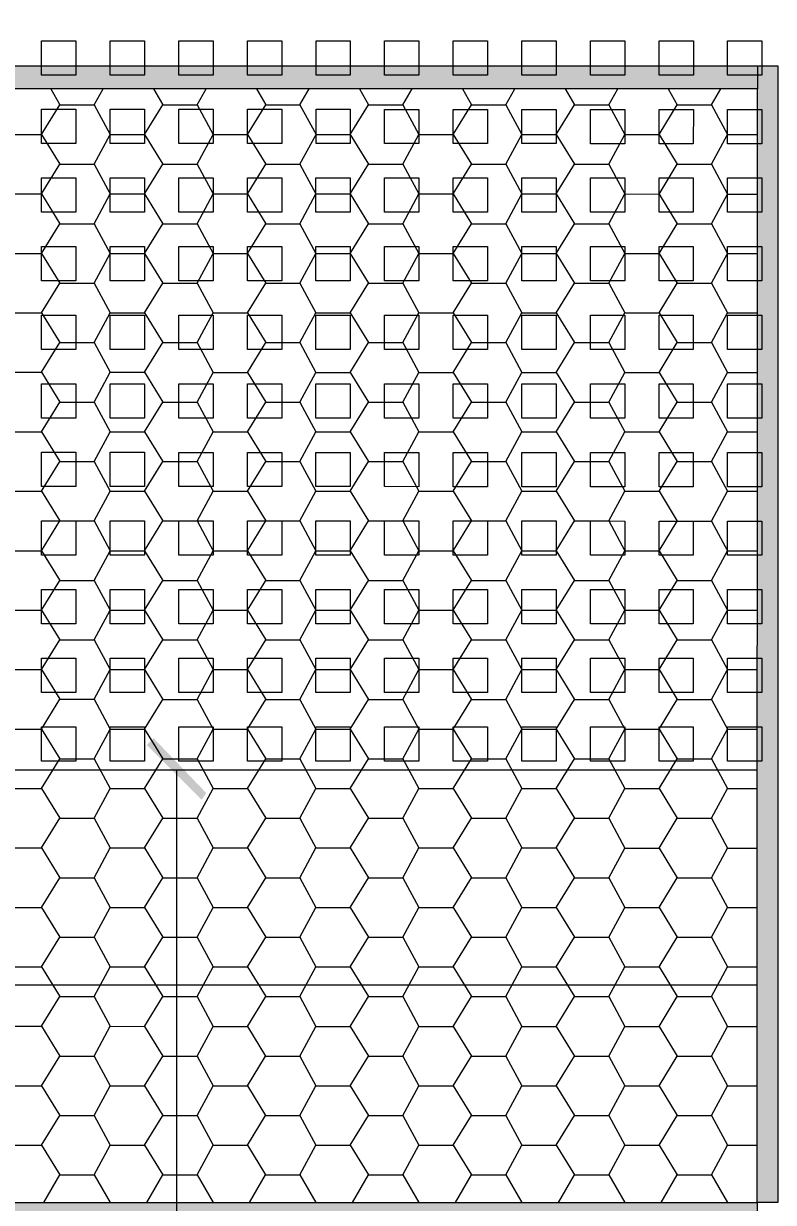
# Model space of a CAD drawing. Extents: x 3377 to 3790, y 1673 to 1846.
# Drawn here: x 3526.187 to 3527.574, y 1739.272 to 1741.453 of the extents above; entities that cross this region are included whole.
import ezdxf

# ---------------------------------------------------------------- set-up
doc = ezdxf.new("R2010")
doc.units = 0
doc.header["$LTSCALE"] = 2
doc.header["$PDMODE"] = 32
doc.layers.add('LCL - COTAS', color=30, linetype='Continuous')
for name, color, linetype, true_color in [('PDF7_0', 7, 'Continuous', 0xc6c6c6), ('PDF7_04-DETALHE', 7, 'Continuous', 0xc6c6c6), ('PDF7_COTAS', 7, 'Continuous', 0x8e8e8e)]:
    doc.layers.add(name, color=color, linetype=linetype, true_color=true_color)
doc.styles.add('Annotative', font='arial.ttf')
doc.styles.add('ROMANS', font='arial.ttf')
doc.dimstyles.new('1-150', dxfattribs={"dimscale": 1.5, "dimtxt": 0.15, "dimasz": 0.1, "dimexe": 0.05, "dimexo": 0.1, "dimgap": 0.03, "dimtad": 1, "dimzin": 5, "dimdsep": 46, "dimtxsty": 'ROMANS', "dimblk": 'OBLIQUE', "dimcen": 0, "dimse1": 1, "dimse2": 1, "dimclrd": 256, "dimclre": 256, "dimclrt": 2, "dimadec": 0, "dimazin": 0, "dimtfac": 1, "dimtofl": 0, "dimtmove": 2, "dimatfit": 3, "dimldrblk": 'OBLIQUE', "dimfxl": 0.04, "dimtolj": 1, "dimtzin": 1, "dimarcsym": 0})

# ---------------------------------------------------------------- blocks, each defined once
blk = doc.blocks.new('_Oblique')
at = {"color": 0, "linetype": 'ByBlock', "lineweight": -2}
blk.add_line((-0.5, -0.5), (0.5, 0.5), dxfattribs=at)
blk = doc.blocks.new('*D907')
at = {"layer": 'Defpoints', "color": 0, "transparency": 16777216}
for p in [(3525.315, 1746.2033), (3544.1505, 1746.2033), (3543.6616, 1739.3724)]:
    blk.add_point(p, dxfattribs=at)
at = {"layer": 'LCL - COTAS', "lineweight": -2, "transparency": 16777216}
blk.add_line((3544.1505, 1739.3724), (3544.1505, 1746.2033), dxfattribs=at)
at = {"layer": 'LCL - COTAS', "lineweight": -2, "transparency": 16777216, "xscale": 0.15, "yscale": 0.15, "zscale": 0.15}
for p, rotation in [((3544.1505, 1746.2033), 90), ((3544.1505, 1739.3724), 270)]:
    blk.add_blockref('_Oblique', p, dxfattribs=dict(at, rotation=rotation))
at = {"layer": 'LCL - COTAS', "color": 2, "transparency": 16777216, "insert": (3543.9905, 1742.7879), "char_height": 0.225, "attachment_point": 5, "rotation": 90, "style": 'Annotative'}
blk.add_mtext('\\A1;6.83', dxfattribs=at)

msp = doc.modelspace()

# ---------------------------------------------------------------- linework, layer by layer
at = {"layer": 'PDF7_0', "color": 7, "lineweight": 0}
msp.add_lwpolyline([(3535.3855, 1740.0119), (3535.4109, 1740.0246, 0.281336), (3525.315, 1746.2033, 0.281573), (3515.2182, 1740.026), (3515.2436, 1740.0133, -0.281686), (3525.315, 1746.1737, -0.281456)], format="xyb", close=True, dxfattribs=at)
for points in [[(3535.1359, 1740.2658, 0.27384), (3525.315, 1746.0721, 0.27384), (3515.4933, 1740.2672), (3515.8402, 1740.0725, -0.27356), (3525.3149, 1745.6743, -0.273821), (3534.7846, 1740.0712), (3534.7381, 1740.1558), (3535.0893, 1740.3547), (3535.1359, 1740.2658), (3535.212, 1740.0712)], [(3535.0851, 1740.2828, 0.272189), (3525.315, 1746.0383, 0.272189), (3515.5441, 1740.2841), (3515.8276, 1740.1233, -0.272462), (3525.3149, 1745.7124), (3525.315, 1746.0383), (3525.3149, 1745.7124, -0.272294), (3534.8016, 1740.122)], [(3535.1866, 1740.0712), (3534.7846, 1740.0712), (3534.6704, 1740.0712, 0.272283), (3525.3149, 1745.5728, 0.272349), (3515.9545, 1740.0725), (3515.8402, 1740.0725), (3515.4425, 1740.0725)]]:
    msp.add_lwpolyline(points, format="xyb", dxfattribs=at)
for points in [[(3527.5446, 1741.375), (3527.5446, 1741.3327), (3525.3358, 1741.3328), (3525.3358, 1741.3751)], [(3527.5445, 1739.2719), (3527.5445, 1739.2339), (3525.3357, 1739.234), (3525.3357, 1739.2721)]]:
    msp.add_lwpolyline(points, close=True, dxfattribs=at)
for points in [[(3527.5446, 1741.375), (3527.5827, 1741.375), (3527.5826, 1739.2719), (3527.5445, 1739.2719), (3527.5446, 1741.3327)], [(3527.5446, 1740.0717), (3525.9154, 1740.0718)], [(3527.5445, 1739.6739), (3525.3357, 1739.6741)]]:
    msp.add_lwpolyline(points, dxfattribs=at)
at = {"layer": 'PDF7_0', "lineweight": 0}
for points in [[(3526.2371, 1741.3328), (3526.254, 1741.3031), (3526.3175, 1741.3031), (3526.3344, 1741.3328)], [(3526.4275, 1741.3328), (3526.4444, 1741.3031), (3526.5079, 1741.3031), (3526.5248, 1741.3328)], [(3526.6179, 1741.3327), (3526.6349, 1741.3031), (3526.6983, 1741.3031), (3526.7153, 1741.3327)], [(3526.8084, 1741.3327), (3526.8253, 1741.3031), (3526.8888, 1741.3031), (3526.9057, 1741.3327)], [(3526.9988, 1741.3327), (3527.0157, 1741.3031), (3527.0792, 1741.3031), (3527.0961, 1741.3327)], [(3527.1892, 1741.3327), (3527.2061, 1741.3031), (3527.2696, 1741.3031), (3527.2865, 1741.3327)], [(3527.3796, 1741.3327), (3527.3965, 1741.3031), (3527.46, 1741.3031), (3527.4769, 1741.3327)], [(3526.1271, 1741.3032), (3526.1567, 1741.2481), (3526.2202, 1741.2481), (3526.254, 1741.3031)], [(3526.3175, 1741.3031), (3526.3471, 1741.2481), (3526.4106, 1741.2481), (3526.4444, 1741.3031)], [(3526.5079, 1741.3031), (3526.5375, 1741.2481), (3526.601, 1741.2481), (3526.6349, 1741.3031)], [(3526.6983, 1741.3031), (3526.728, 1741.2481), (3526.7914, 1741.2481), (3526.8253, 1741.3031)], [(3526.8888, 1741.3031), (3526.9184, 1741.2481), (3526.9818, 1741.2481), (3527.0157, 1741.3031)], [(3527.0792, 1741.3031), (3527.1088, 1741.2481), (3527.1723, 1741.2481), (3527.2061, 1741.3031)], [(3527.2696, 1741.3031), (3527.2992, 1741.2481), (3527.3627, 1741.2481), (3527.3965, 1741.3031)], [(3527.46, 1741.3031), (3527.4896, 1741.2481), (3527.5446, 1741.2481)], [(3526.2202, 1741.2481), (3526.254, 1741.1931), (3526.3175, 1741.1931), (3526.3471, 1741.2481)], [(3526.4106, 1741.2481), (3526.4444, 1741.1931), (3526.5079, 1741.1931), (3526.5375, 1741.2481)], [(3526.601, 1741.2481), (3526.6349, 1741.1931), (3526.6983, 1741.1931), (3526.728, 1741.2481)], [(3526.7914, 1741.2481), (3526.8253, 1741.1931), (3526.8887, 1741.1931), (3526.9184, 1741.2481)], [(3526.9818, 1741.2481), (3527.0157, 1741.1931), (3527.0792, 1741.1931), (3527.1088, 1741.2481)], [(3527.1723, 1741.2481), (3527.2061, 1741.1931), (3527.2696, 1741.1931), (3527.2992, 1741.2481)], [(3527.3627, 1741.2481), (3527.3965, 1741.1931), (3527.46, 1741.1931), (3527.4896, 1741.2481)], [(3526.1271, 1741.1931), (3526.1567, 1741.1381), (3526.2202, 1741.1381), (3526.254, 1741.1931)], [(3526.3175, 1741.1931), (3526.3471, 1741.1381), (3526.4106, 1741.1381), (3526.4444, 1741.1931)], [(3526.5079, 1741.1931), (3526.5375, 1741.1381), (3526.601, 1741.1381), (3526.6349, 1741.1931)], [(3526.6983, 1741.1931), (3526.7279, 1741.1381), (3526.7914, 1741.1381), (3526.8253, 1741.1931)], [(3526.8887, 1741.1931), (3526.9184, 1741.1381), (3526.9818, 1741.1381), (3527.0157, 1741.1931)], [(3527.0792, 1741.1931), (3527.1088, 1741.1381), (3527.1723, 1741.1381), (3527.2061, 1741.1931)], [(3527.2696, 1741.1931), (3527.2992, 1741.1381), (3527.3627, 1741.138), (3527.3965, 1741.1931)], [(3527.46, 1741.1931), (3527.4896, 1741.138), (3527.5446, 1741.138)], [(3526.2202, 1741.1381), (3526.254, 1741.0831), (3526.3175, 1741.0831), (3526.3471, 1741.1381)], [(3526.4106, 1741.1381), (3526.4444, 1741.0831), (3526.5079, 1741.0831), (3526.5375, 1741.1381)], [(3526.601, 1741.1381), (3526.6348, 1741.0831), (3526.6983, 1741.0831), (3526.7279, 1741.1381)], [(3526.7914, 1741.1381), (3526.8253, 1741.0831), (3526.8887, 1741.0831), (3526.9184, 1741.1381)], [(3526.9818, 1741.1381), (3527.0157, 1741.0831), (3527.0792, 1741.0831), (3527.1088, 1741.1381)], [(3527.1723, 1741.1381), (3527.2061, 1741.083), (3527.2696, 1741.083), (3527.2992, 1741.1381)], [(3527.3627, 1741.138), (3527.3965, 1741.083), (3527.46, 1741.083), (3527.4896, 1741.138)], [(3526.1271, 1741.0831), (3526.1567, 1741.0281), (3526.2202, 1741.0281), (3526.254, 1741.0831)], [(3526.3175, 1741.0831), (3526.3471, 1741.0281), (3526.4106, 1741.0281), (3526.4444, 1741.0831)], [(3526.5079, 1741.0831), (3526.5375, 1741.0281), (3526.601, 1741.0281), (3526.6348, 1741.0831)], [(3526.6983, 1741.0831), (3526.7279, 1741.0281), (3526.7914, 1741.0281), (3526.8253, 1741.0831)], [(3526.8887, 1741.0831), (3526.9184, 1741.0281), (3526.9818, 1741.0281), (3527.0157, 1741.0831)], [(3527.0792, 1741.0831), (3527.1088, 1741.028), (3527.1722, 1741.028), (3527.2061, 1741.083)], [(3527.2696, 1741.083), (3527.2992, 1741.028), (3527.3627, 1741.028), (3527.3965, 1741.083)], [(3527.46, 1741.083), (3527.4896, 1741.028), (3527.5446, 1741.028)], [(3526.2202, 1741.0281), (3526.254, 1740.9731), (3526.3175, 1740.9731), (3526.3471, 1741.0281)], [(3526.4106, 1741.0281), (3526.4444, 1740.9731), (3526.5079, 1740.9731), (3526.5375, 1741.0281)], [(3526.601, 1741.0281), (3526.6348, 1740.9731), (3526.6983, 1740.9731), (3526.7279, 1741.0281)], [(3526.7914, 1741.0281), (3526.8253, 1740.9731), (3526.8887, 1740.9731), (3526.9184, 1741.0281)], [(3526.9818, 1741.0281), (3527.0157, 1740.973), (3527.0791, 1740.973), (3527.1088, 1741.028)], [(3527.1722, 1741.028), (3527.2061, 1740.973), (3527.2696, 1740.973), (3527.2992, 1741.028)], [(3527.3627, 1741.028), (3527.3965, 1740.973), (3527.46, 1740.973), (3527.4896, 1741.028)], [(3526.1271, 1740.9731), (3526.1567, 1740.9181), (3526.2202, 1740.9181), (3526.254, 1740.9731)], [(3526.3175, 1740.9731), (3526.3471, 1740.9181), (3526.4106, 1740.9181), (3526.4444, 1740.9731)], [(3526.5079, 1740.9731), (3526.5375, 1740.9181), (3526.601, 1740.9181), (3526.6348, 1740.9731)], [(3526.6983, 1740.9731), (3526.7279, 1740.9181), (3526.7914, 1740.918), (3526.8253, 1740.9731)], [(3526.8887, 1740.9731), (3526.9183, 1740.918), (3526.9818, 1740.918), (3527.0157, 1740.973)], [(3527.0791, 1740.973), (3527.1088, 1740.918), (3527.1722, 1740.918), (3527.2061, 1740.973)], [(3527.2696, 1740.973), (3527.2992, 1740.918), (3527.3627, 1740.918), (3527.3965, 1740.973)], [(3527.46, 1740.973), (3527.4896, 1740.918), (3527.5446, 1740.918)], [(3526.2202, 1740.9181), (3526.254, 1740.8631), (3526.3175, 1740.8631), (3526.3471, 1740.9181)], [(3526.4106, 1740.9181), (3526.4444, 1740.8631), (3526.5079, 1740.8631), (3526.5375, 1740.9181)], [(3526.601, 1740.9181), (3526.6348, 1740.863), (3526.6983, 1740.863), (3526.7279, 1740.9181)], [(3526.7914, 1740.918), (3526.8253, 1740.863), (3526.8887, 1740.863), (3526.9183, 1740.918)], [(3526.9818, 1740.918), (3527.0157, 1740.863), (3527.0791, 1740.863), (3527.1088, 1740.918)], [(3527.1722, 1740.918), (3527.2061, 1740.863), (3527.2696, 1740.863), (3527.2992, 1740.918)], [(3527.3627, 1740.918), (3527.3965, 1740.863), (3527.46, 1740.863), (3527.4896, 1740.918)], [(3526.1271, 1740.8631), (3526.1567, 1740.8081), (3526.2201, 1740.8081), (3526.254, 1740.8631)], [(3526.3175, 1740.8631), (3526.3471, 1740.8081), (3526.4106, 1740.8081), (3526.4444, 1740.8631)], [(3526.5079, 1740.8631), (3526.5375, 1740.808), (3526.601, 1740.808), (3526.6348, 1740.863)], [(3526.6983, 1740.863), (3526.7279, 1740.808), (3526.7914, 1740.808), (3526.8253, 1740.863)], [(3526.8887, 1740.863), (3526.9183, 1740.808), (3526.9818, 1740.808), (3527.0157, 1740.863)], [(3527.0791, 1740.863), (3527.1088, 1740.808), (3527.1722, 1740.808), (3527.2061, 1740.863)], [(3527.2696, 1740.863), (3527.2992, 1740.808), (3527.3626, 1740.808), (3527.3965, 1740.863)], [(3527.46, 1740.863), (3527.4896, 1740.808), (3527.5446, 1740.808)], [(3526.2201, 1740.8081), (3526.254, 1740.7531), (3526.3175, 1740.7531), (3526.3471, 1740.8081)], [(3526.4106, 1740.8081), (3526.4444, 1740.753), (3526.5079, 1740.753), (3526.5375, 1740.808)], [(3526.601, 1740.808), (3526.6348, 1740.753), (3526.6983, 1740.753), (3526.7279, 1740.808)], [(3526.7914, 1740.808), (3526.8252, 1740.753), (3526.8887, 1740.753), (3526.9183, 1740.808)], [(3526.9818, 1740.808), (3527.0157, 1740.753), (3527.0791, 1740.753), (3527.1088, 1740.808)], [(3527.1722, 1740.808), (3527.2061, 1740.753), (3527.2695, 1740.753), (3527.2992, 1740.808)], [(3527.3626, 1740.808), (3527.3965, 1740.753), (3527.46, 1740.753), (3527.4896, 1740.808)], [(3526.127, 1740.7531), (3526.1567, 1740.6981), (3526.2201, 1740.698), (3526.254, 1740.7531)], [(3526.3175, 1740.7531), (3526.3471, 1740.698), (3526.4106, 1740.698), (3526.4444, 1740.753)], [(3526.5079, 1740.753), (3526.5375, 1740.698), (3526.601, 1740.698), (3526.6348, 1740.753)], [(3526.6983, 1740.753), (3526.7279, 1740.698), (3526.7914, 1740.698), (3526.8252, 1740.753)], [(3526.8887, 1740.753), (3526.9183, 1740.698), (3526.9818, 1740.698), (3527.0157, 1740.753)], [(3527.0791, 1740.753), (3527.1087, 1740.698), (3527.1722, 1740.698), (3527.2061, 1740.753)], [(3527.2695, 1740.753), (3527.2992, 1740.698), (3527.3626, 1740.698), (3527.3965, 1740.753)], [(3527.46, 1740.753), (3527.4896, 1740.698), (3527.5446, 1740.698)], [(3526.2201, 1740.698), (3526.254, 1740.643), (3526.3175, 1740.643), (3526.3471, 1740.698)], [(3526.4106, 1740.698), (3526.4444, 1740.643), (3526.5079, 1740.643), (3526.5375, 1740.698)], [(3526.601, 1740.698), (3526.6348, 1740.643), (3526.6983, 1740.643), (3526.7279, 1740.698)], [(3526.7914, 1740.698), (3526.8252, 1740.643), (3526.8887, 1740.643), (3526.9183, 1740.698)], [(3526.9818, 1740.698), (3527.0157, 1740.643), (3527.0791, 1740.643), (3527.1087, 1740.698)], [(3527.1722, 1740.698), (3527.2061, 1740.643), (3527.2695, 1740.643), (3527.2992, 1740.698)], [(3527.3626, 1740.698), (3527.3965, 1740.643), (3527.46, 1740.643), (3527.4896, 1740.698)], [(3526.127, 1740.643), (3526.1567, 1740.588), (3526.2201, 1740.588), (3526.254, 1740.643)], [(3526.3175, 1740.643), (3526.3471, 1740.588), (3526.4105, 1740.588), (3526.4444, 1740.643)], [(3526.5079, 1740.643), (3526.5375, 1740.588), (3526.601, 1740.588), (3526.6348, 1740.643)], [(3526.6983, 1740.643), (3526.7279, 1740.588), (3526.7914, 1740.588), (3526.8252, 1740.643)], [(3526.8887, 1740.643), (3526.9183, 1740.588), (3526.9818, 1740.588), (3527.0157, 1740.643)], [(3527.0791, 1740.643), (3527.1087, 1740.588), (3527.1722, 1740.588), (3527.2061, 1740.643)], [(3527.2695, 1740.643), (3527.2992, 1740.588), (3527.3626, 1740.588), (3527.3965, 1740.643)], [(3527.46, 1740.643), (3527.4896, 1740.5879), (3527.5446, 1740.5879)], [(3526.2201, 1740.588), (3526.254, 1740.533), (3526.3174, 1740.533), (3526.3471, 1740.588)], [(3526.4105, 1740.588), (3526.4444, 1740.533), (3526.5079, 1740.533), (3526.5375, 1740.588)], [(3526.601, 1740.588), (3526.6348, 1740.533), (3526.6983, 1740.533), (3526.7279, 1740.588)], [(3526.7914, 1740.588), (3526.8252, 1740.533), (3526.8887, 1740.533), (3526.9183, 1740.588)], [(3526.9818, 1740.588), (3527.0156, 1740.533), (3527.0791, 1740.533), (3527.1087, 1740.588)], [(3527.1722, 1740.588), (3527.2061, 1740.533), (3527.2695, 1740.533), (3527.2992, 1740.588)], [(3527.3626, 1740.588), (3527.3965, 1740.5329), (3527.46, 1740.5329), (3527.4896, 1740.5879)], [(3526.127, 1740.533), (3526.1566, 1740.478), (3526.2201, 1740.478), (3526.254, 1740.533)], [(3526.3174, 1740.533), (3526.3471, 1740.478), (3526.4105, 1740.478), (3526.4444, 1740.533)], [(3526.5079, 1740.533), (3526.5375, 1740.478), (3526.601, 1740.478), (3526.6348, 1740.533)], [(3526.6983, 1740.533), (3526.7279, 1740.478), (3526.7914, 1740.478), (3526.8252, 1740.533)], [(3526.8887, 1740.533), (3526.9183, 1740.478), (3526.9818, 1740.478), (3527.0156, 1740.533)], [(3527.0791, 1740.533), (3527.1087, 1740.478), (3527.1722, 1740.4779), (3527.2061, 1740.533)], [(3527.2695, 1740.533), (3527.2992, 1740.4779), (3527.3626, 1740.4779), (3527.3965, 1740.5329)], [(3527.46, 1740.5329), (3527.4896, 1740.4779), (3527.5446, 1740.4779)], [(3526.2201, 1740.478), (3526.254, 1740.423), (3526.3174, 1740.423), (3526.3471, 1740.478)], [(3526.4105, 1740.478), (3526.4444, 1740.423), (3526.5079, 1740.423), (3526.5375, 1740.478)], [(3526.601, 1740.478), (3526.6348, 1740.423), (3526.6983, 1740.423), (3526.7279, 1740.478)], [(3526.7914, 1740.478), (3526.8252, 1740.423), (3526.8887, 1740.423), (3526.9183, 1740.478)], [(3526.9818, 1740.478), (3527.0156, 1740.4229), (3527.0791, 1740.4229), (3527.1087, 1740.478)], [(3527.1722, 1740.4779), (3527.2061, 1740.4229), (3527.2695, 1740.4229), (3527.2992, 1740.4779)], [(3527.3626, 1740.4779), (3527.3965, 1740.4229), (3527.4599, 1740.4229), (3527.4896, 1740.4779)], [(3526.127, 1740.423), (3526.1566, 1740.368), (3526.2201, 1740.368), (3526.254, 1740.423)], [(3526.3174, 1740.423), (3526.3471, 1740.368), (3526.4105, 1740.368), (3526.4444, 1740.423)], [(3526.5079, 1740.423), (3526.5375, 1740.368), (3526.6009, 1740.368), (3526.6348, 1740.423)], [(3526.6983, 1740.423), (3526.7279, 1740.368), (3526.7914, 1740.368), (3526.8252, 1740.423)], [(3526.8887, 1740.423), (3526.9183, 1740.3679), (3526.9818, 1740.3679), (3527.0156, 1740.4229)], [(3527.0791, 1740.4229), (3527.1087, 1740.3679), (3527.1722, 1740.3679), (3527.2061, 1740.4229)], [(3527.2695, 1740.4229), (3527.2991, 1740.3679), (3527.3626, 1740.3679), (3527.3965, 1740.4229)], [(3527.4599, 1740.4229), (3527.4896, 1740.3679), (3527.5446, 1740.3679)], [(3526.2201, 1740.368), (3526.254, 1740.313), (3526.3174, 1740.313), (3526.3471, 1740.368)], [(3526.4105, 1740.368), (3526.4444, 1740.313), (3526.5079, 1740.313), (3526.5375, 1740.368)], [(3526.6009, 1740.368), (3526.6348, 1740.313), (3526.6983, 1740.313), (3526.7279, 1740.368)], [(3526.7914, 1740.368), (3526.8252, 1740.3129), (3526.8887, 1740.3129), (3526.9183, 1740.3679)], [(3526.9818, 1740.3679), (3527.0156, 1740.3129), (3527.0791, 1740.3129), (3527.1087, 1740.3679)], [(3527.1722, 1740.3679), (3527.206, 1740.3129), (3527.2695, 1740.3129), (3527.2991, 1740.3679)], [(3527.3626, 1740.3679), (3527.3965, 1740.3129), (3527.4599, 1740.3129), (3527.4896, 1740.3679)], [(3526.127, 1740.313), (3526.1566, 1740.258), (3526.2201, 1740.258), (3526.254, 1740.313)], [(3526.3174, 1740.313), (3526.3471, 1740.258), (3526.4105, 1740.258), (3526.4444, 1740.313)], [(3526.5079, 1740.313), (3526.5375, 1740.258), (3526.6009, 1740.2579), (3526.6348, 1740.313)], [(3526.6983, 1740.313), (3526.7279, 1740.2579), (3526.7914, 1740.2579), (3526.8252, 1740.3129)], [(3526.8887, 1740.3129), (3526.9183, 1740.2579), (3526.9818, 1740.2579), (3527.0156, 1740.3129)], [(3527.0791, 1740.3129), (3527.1087, 1740.2579), (3527.1722, 1740.2579), (3527.206, 1740.3129)], [(3527.2695, 1740.3129), (3527.2991, 1740.2579), (3527.3626, 1740.2579), (3527.3965, 1740.3129)], [(3527.4599, 1740.3129), (3527.4896, 1740.2579), (3527.5446, 1740.2579)], [(3526.2201, 1740.258), (3526.254, 1740.203), (3526.3174, 1740.203), (3526.3471, 1740.258)], [(3526.4105, 1740.258), (3526.4444, 1740.2029), (3526.5078, 1740.2029), (3526.5375, 1740.258)], [(3526.6009, 1740.2579), (3526.6348, 1740.2029), (3526.6983, 1740.2029), (3526.7279, 1740.2579)], [(3526.7914, 1740.2579), (3526.8252, 1740.2029), (3526.8887, 1740.2029), (3526.9183, 1740.2579)], [(3526.9818, 1740.2579), (3527.0156, 1740.2029), (3527.0791, 1740.2029), (3527.1087, 1740.2579)], [(3527.1722, 1740.2579), (3527.206, 1740.2029), (3527.2695, 1740.2029), (3527.2991, 1740.2579)], [(3527.3626, 1740.2579), (3527.3965, 1740.2029), (3527.4599, 1740.2029), (3527.4896, 1740.2579)], [(3526.127, 1740.203), (3526.1566, 1740.148), (3526.2201, 1740.148), (3526.254, 1740.203)], [(3526.3174, 1740.203), (3526.347, 1740.1479), (3526.4105, 1740.1479), (3526.4444, 1740.2029)], [(3526.5078, 1740.2029), (3526.5375, 1740.1479), (3526.6009, 1740.1479), (3526.6348, 1740.2029)], [(3526.6983, 1740.2029), (3526.7279, 1740.1479), (3526.7914, 1740.1479), (3526.8252, 1740.2029)], [(3526.8887, 1740.2029), (3526.9183, 1740.1479), (3526.9818, 1740.1479), (3527.0156, 1740.2029)], [(3527.0791, 1740.2029), (3527.1087, 1740.1479), (3527.1722, 1740.1479), (3527.206, 1740.2029)], [(3527.2695, 1740.2029), (3527.2991, 1740.1479), (3527.3626, 1740.1479), (3527.3965, 1740.2029)], [(3527.4599, 1740.2029), (3527.4895, 1740.1479), (3527.5446, 1740.1479)], [(3526.2201, 1740.148), (3526.2539, 1740.0929), (3526.3174, 1740.0929), (3526.347, 1740.1479)], [(3526.4105, 1740.1479), (3526.4444, 1740.0929), (3526.5078, 1740.0929), (3526.5375, 1740.1479)], [(3526.6009, 1740.1479), (3526.6348, 1740.0929), (3526.6983, 1740.0929), (3526.7279, 1740.1479)], [(3526.7914, 1740.1479), (3526.8252, 1740.0929), (3526.8887, 1740.0929), (3526.9183, 1740.1479)], [(3526.9818, 1740.1479), (3527.0156, 1740.0929), (3527.0791, 1740.0929), (3527.1087, 1740.1479)], [(3527.1722, 1740.1479), (3527.206, 1740.0929), (3527.2695, 1740.0929), (3527.2991, 1740.1479)], [(3527.3626, 1740.1479), (3527.3964, 1740.0929), (3527.4599, 1740.0929), (3527.4895, 1740.1479)], [(3526.127, 1740.093), (3526.1566, 1740.0379), (3526.2201, 1740.0379), (3526.2539, 1740.0929)], [(3526.3174, 1740.0929), (3526.347, 1740.0379), (3526.4105, 1740.0379), (3526.4444, 1740.0929)], [(3526.5078, 1740.0929), (3526.5375, 1740.0379), (3526.6009, 1740.0379), (3526.6348, 1740.0929)], [(3526.6983, 1740.0929), (3526.7279, 1740.0379), (3526.7913, 1740.0379), (3526.8252, 1740.0929)], [(3526.8887, 1740.0929), (3526.9183, 1740.0379), (3526.9818, 1740.0379), (3527.0156, 1740.0929)], [(3527.0791, 1740.0929), (3527.1087, 1740.0379), (3527.1722, 1740.0379), (3527.206, 1740.0929)], [(3527.2695, 1740.0929), (3527.2991, 1740.0379), (3527.3626, 1740.0379), (3527.3964, 1740.0929)], [(3527.4599, 1740.0929), (3527.4895, 1740.0379), (3527.5445, 1740.0378)], [(3526.2201, 1740.0379), (3526.2539, 1739.9829), (3526.3174, 1739.9829), (3526.347, 1740.0379)], [(3526.4105, 1740.0379), (3526.4444, 1739.9829), (3526.5078, 1739.9829), (3526.5375, 1740.0379)], [(3526.6009, 1740.0379), (3526.6348, 1739.9829), (3526.6982, 1739.9829), (3526.7279, 1740.0379)], [(3526.7913, 1740.0379), (3526.8252, 1739.9829), (3526.8887, 1739.9829), (3526.9183, 1740.0379)], [(3526.9818, 1740.0379), (3527.0156, 1739.9829), (3527.0791, 1739.9829), (3527.1087, 1740.0379)], [(3527.1722, 1740.0379), (3527.206, 1739.9829), (3527.2695, 1739.9829), (3527.2991, 1740.0379)], [(3527.3626, 1740.0379), (3527.3964, 1739.9828), (3527.4599, 1739.9828), (3527.4895, 1740.0379)], [(3526.127, 1739.9829), (3526.1566, 1739.9279), (3526.2201, 1739.9279), (3526.2539, 1739.9829)], [(3526.3174, 1739.9829), (3526.347, 1739.9279), (3526.4105, 1739.9279), (3526.4444, 1739.9829)], [(3526.5078, 1739.9829), (3526.5374, 1739.9279), (3526.6009, 1739.9279), (3526.6348, 1739.9829)], [(3526.6982, 1739.9829), (3526.7279, 1739.9279), (3526.7913, 1739.9279), (3526.8252, 1739.9829)], [(3526.8887, 1739.9829), (3526.9183, 1739.9279), (3526.9818, 1739.9279), (3527.0156, 1739.9829)], [(3527.0791, 1739.9829), (3527.1087, 1739.9279), (3527.1722, 1739.9279), (3527.206, 1739.9829)], [(3527.2695, 1739.9829), (3527.2991, 1739.9278), (3527.3626, 1739.9278), (3527.3964, 1739.9828)], [(3527.4599, 1739.9828), (3527.4895, 1739.9278), (3527.5445, 1739.9278)], [(3526.2201, 1739.9279), (3526.2539, 1739.8729), (3526.3174, 1739.8729), (3526.347, 1739.9279)], [(3526.4105, 1739.9279), (3526.4443, 1739.8729), (3526.5078, 1739.8729), (3526.5374, 1739.9279)], [(3526.6009, 1739.9279), (3526.6348, 1739.8729), (3526.6982, 1739.8729), (3526.7279, 1739.9279)], [(3526.7913, 1739.9279), (3526.8252, 1739.8729), (3526.8887, 1739.8729), (3526.9183, 1739.9279)], [(3526.9818, 1739.9279), (3527.0156, 1739.8729), (3527.0791, 1739.8729), (3527.1087, 1739.9279)], [(3527.1722, 1739.9279), (3527.206, 1739.8728), (3527.2695, 1739.8728), (3527.2991, 1739.9278)], [(3527.3626, 1739.9278), (3527.3964, 1739.8728), (3527.4599, 1739.8728), (3527.4895, 1739.9278)], [(3526.127, 1739.8729), (3526.1566, 1739.8179), (3526.2201, 1739.8179), (3526.2539, 1739.8729)], [(3526.3174, 1739.8729), (3526.347, 1739.8179), (3526.4105, 1739.8179), (3526.4443, 1739.8729)], [(3526.5078, 1739.8729), (3526.5374, 1739.8179), (3526.6009, 1739.8179), (3526.6348, 1739.8729)], [(3526.6982, 1739.8729), (3526.7279, 1739.8179), (3526.7913, 1739.8179), (3526.8252, 1739.8729)], [(3526.8887, 1739.8729), (3526.9183, 1739.8179), (3526.9817, 1739.8178), (3527.0156, 1739.8729)], [(3527.0791, 1739.8729), (3527.1087, 1739.8178), (3527.1722, 1739.8178), (3527.206, 1739.8728)], [(3527.2695, 1739.8728), (3527.2991, 1739.8178), (3527.3626, 1739.8178), (3527.3964, 1739.8728)], [(3527.4599, 1739.8728), (3527.4895, 1739.8178), (3527.5445, 1739.8178)], [(3526.2201, 1739.8179), (3526.2539, 1739.7629), (3526.3174, 1739.7629), (3526.347, 1739.8179)], [(3526.4105, 1739.8179), (3526.4443, 1739.7629), (3526.5078, 1739.7629), (3526.5374, 1739.8179)], [(3526.6009, 1739.8179), (3526.6348, 1739.7629), (3526.6982, 1739.7629), (3526.7279, 1739.8179)], [(3526.7913, 1739.8179), (3526.8252, 1739.7628), (3526.8886, 1739.7628), (3526.9183, 1739.8179)], [(3526.9817, 1739.8178), (3527.0156, 1739.7628), (3527.0791, 1739.7628), (3527.1087, 1739.8178)], [(3527.1722, 1739.8178), (3527.206, 1739.7628), (3527.2695, 1739.7628), (3527.2991, 1739.8178)], [(3527.3626, 1739.8178), (3527.3964, 1739.7628), (3527.4599, 1739.7628), (3527.4895, 1739.8178)], [(3526.127, 1739.7629), (3526.1566, 1739.7079), (3526.2201, 1739.7079), (3526.2539, 1739.7629)], [(3526.3174, 1739.7629), (3526.347, 1739.7079), (3526.4105, 1739.7079), (3526.4443, 1739.7629)], [(3526.5078, 1739.7629), (3526.5374, 1739.7079), (3526.6009, 1739.7079), (3526.6348, 1739.7629)], [(3526.6982, 1739.7629), (3526.7278, 1739.7078), (3526.7913, 1739.7078), (3526.8252, 1739.7628)], [(3526.8886, 1739.7628), (3526.9183, 1739.7078), (3526.9817, 1739.7078), (3527.0156, 1739.7628)], [(3527.0791, 1739.7628), (3527.1087, 1739.7078), (3527.1722, 1739.7078), (3527.206, 1739.7628)], [(3527.2695, 1739.7628), (3527.2991, 1739.7078), (3527.3626, 1739.7078), (3527.3964, 1739.7628)], [(3527.4599, 1739.7628), (3527.4895, 1739.7078), (3527.5445, 1739.7078)], [(3526.2201, 1739.7079), (3526.2539, 1739.6529), (3526.3174, 1739.6529), (3526.347, 1739.7079)], [(3526.4105, 1739.7079), (3526.4443, 1739.6529), (3526.5078, 1739.6529), (3526.5374, 1739.7079)], [(3526.6009, 1739.7079), (3526.6348, 1739.6528), (3526.6982, 1739.6528), (3526.7278, 1739.7078)], [(3526.7913, 1739.7078), (3526.8252, 1739.6528), (3526.8886, 1739.6528), (3526.9183, 1739.7078)], [(3526.9817, 1739.7078), (3527.0156, 1739.6528), (3527.0791, 1739.6528), (3527.1087, 1739.7078)], [(3527.1722, 1739.7078), (3527.206, 1739.6528), (3527.2695, 1739.6528), (3527.2991, 1739.7078)], [(3527.3626, 1739.7078), (3527.3964, 1739.6528), (3527.4599, 1739.6528), (3527.4895, 1739.7078)], [(3526.127, 1739.6529), (3526.1566, 1739.5979), (3526.2201, 1739.5979), (3526.2539, 1739.6529)], [(3526.3174, 1739.6529), (3526.347, 1739.5979), (3526.4105, 1739.5978), (3526.4443, 1739.6529)], [(3526.5078, 1739.6529), (3526.5374, 1739.5978), (3526.6009, 1739.5978), (3526.6348, 1739.6528)], [(3526.6982, 1739.6528), (3526.7278, 1739.5978), (3526.7913, 1739.5978), (3526.8252, 1739.6528)], [(3526.8886, 1739.6528), (3526.9183, 1739.5978), (3526.9817, 1739.5978), (3527.0156, 1739.6528)], [(3527.0791, 1739.6528), (3527.1087, 1739.5978), (3527.1721, 1739.5978), (3527.206, 1739.6528)], [(3527.2695, 1739.6528), (3527.2991, 1739.5978), (3527.3626, 1739.5978), (3527.3964, 1739.6528)], [(3527.4599, 1739.6528), (3527.4895, 1739.5978), (3527.5445, 1739.5978)], [(3526.2201, 1739.5979), (3526.2539, 1739.5429), (3526.3174, 1739.5428), (3526.347, 1739.5979)], [(3526.4105, 1739.5978), (3526.4443, 1739.5428), (3526.5078, 1739.5428), (3526.5374, 1739.5978)], [(3526.6009, 1739.5978), (3526.6347, 1739.5428), (3526.6982, 1739.5428), (3526.7278, 1739.5978)], [(3526.7913, 1739.5978), (3526.8252, 1739.5428), (3526.8886, 1739.5428), (3526.9183, 1739.5978)], [(3526.9817, 1739.5978), (3527.0156, 1739.5428), (3527.0791, 1739.5428), (3527.1087, 1739.5978)], [(3527.1721, 1739.5978), (3527.206, 1739.5428), (3527.2695, 1739.5428), (3527.2991, 1739.5978)], [(3527.3626, 1739.5978), (3527.3964, 1739.5428), (3527.4599, 1739.5428), (3527.4895, 1739.5978)], [(3526.127, 1739.5429), (3526.1566, 1739.4878), (3526.2201, 1739.4878), (3526.2539, 1739.5429)], [(3526.3174, 1739.5428), (3526.347, 1739.4878), (3526.4105, 1739.4878), (3526.4443, 1739.5428)], [(3526.5078, 1739.5428), (3526.5374, 1739.4878), (3526.6009, 1739.4878), (3526.6347, 1739.5428)], [(3526.6982, 1739.5428), (3526.7278, 1739.4878), (3526.7913, 1739.4878), (3526.8252, 1739.5428)], [(3526.8886, 1739.5428), (3526.9183, 1739.4878), (3526.9817, 1739.4878), (3527.0156, 1739.5428)], [(3527.0791, 1739.5428), (3527.1087, 1739.4878), (3527.1721, 1739.4878), (3527.206, 1739.5428)], [(3527.2695, 1739.5428), (3527.2991, 1739.4878), (3527.3626, 1739.4878), (3527.3964, 1739.5428)], [(3527.4599, 1739.5428), (3527.4895, 1739.4878), (3527.5445, 1739.4878)], [(3526.2201, 1739.4878), (3526.2539, 1739.4328), (3526.3174, 1739.4328), (3526.347, 1739.4878)], [(3526.4105, 1739.4878), (3526.4443, 1739.4328), (3526.5078, 1739.4328), (3526.5374, 1739.4878)], [(3526.6009, 1739.4878), (3526.6347, 1739.4328), (3526.6982, 1739.4328), (3526.7278, 1739.4878)], [(3526.7913, 1739.4878), (3526.8252, 1739.4328), (3526.8886, 1739.4328), (3526.9183, 1739.4878)], [(3526.9817, 1739.4878), (3527.0156, 1739.4328), (3527.079, 1739.4328), (3527.1087, 1739.4878)], [(3527.1721, 1739.4878), (3527.206, 1739.4328), (3527.2695, 1739.4328), (3527.2991, 1739.4878)], [(3527.3626, 1739.4878), (3527.3964, 1739.4328), (3527.4599, 1739.4328), (3527.4895, 1739.4878)], [(3526.127, 1739.4328), (3526.1566, 1739.3778), (3526.22, 1739.3778), (3526.2539, 1739.4328)], [(3526.3174, 1739.4328), (3526.347, 1739.3778), (3526.4105, 1739.3778), (3526.4443, 1739.4328)], [(3526.5078, 1739.4328), (3526.5374, 1739.3778), (3526.6009, 1739.3778), (3526.6347, 1739.4328)], [(3526.6982, 1739.4328), (3526.7278, 1739.3778), (3526.7913, 1739.3778), (3526.8252, 1739.4328)], [(3526.8886, 1739.4328), (3526.9182, 1739.3778), (3526.9817, 1739.3778), (3527.0156, 1739.4328)], [(3527.079, 1739.4328), (3527.1087, 1739.3778), (3527.1721, 1739.3778), (3527.206, 1739.4328)], [(3527.2695, 1739.4328), (3527.2991, 1739.3778), (3527.3626, 1739.3777), (3527.3964, 1739.4328)], [(3527.4599, 1739.4328), (3527.4895, 1739.3777), (3527.5445, 1739.3777)], [(3526.22, 1739.3778), (3526.2539, 1739.3228), (3526.3174, 1739.3228), (3526.347, 1739.272)], [(3526.3174, 1739.3228), (3526.347, 1739.3778)], [(3526.4105, 1739.3778), (3526.4443, 1739.3228), (3526.5078, 1739.3228), (3526.5374, 1739.272)], [(3526.5078, 1739.3228), (3526.5374, 1739.3778)], [(3526.6009, 1739.3778), (3526.6347, 1739.3228), (3526.6982, 1739.3228), (3526.7278, 1739.272)], [(3526.6982, 1739.3228), (3526.7278, 1739.3778)], [(3526.7913, 1739.3778), (3526.8251, 1739.3228), (3526.8886, 1739.3228), (3526.9182, 1739.272)], [(3526.8886, 1739.3228), (3526.9182, 1739.3778)], [(3526.9817, 1739.3778), (3527.0156, 1739.3228), (3527.079, 1739.3228), (3527.1087, 1739.272)], [(3527.079, 1739.3228), (3527.1087, 1739.3778)], [(3527.1721, 1739.3778), (3527.206, 1739.3227), (3527.2695, 1739.3227), (3527.2991, 1739.272)], [(3527.2695, 1739.3227), (3527.2991, 1739.3778)], [(3527.3626, 1739.3777), (3527.3964, 1739.3227), (3527.4599, 1739.3227), (3527.4895, 1739.272)], [(3527.4599, 1739.3227), (3527.4895, 1739.3777)], [(3526.2243, 1739.272), (3526.2539, 1739.3228)], [(3526.4147, 1739.272), (3526.4443, 1739.3228)], [(3526.6051, 1739.272), (3526.6347, 1739.3228)], [(3526.7955, 1739.272), (3526.8251, 1739.3228)], [(3526.9859, 1739.272), (3527.0156, 1739.3228)], [(3527.1764, 1739.272), (3527.206, 1739.3227)], [(3527.3668, 1739.272), (3527.3964, 1739.3227)]]:
    msp.add_lwpolyline(points, dxfattribs=at)
at = {"layer": 'PDF7_0', "color": 9, "true_color": 0xc1c1c1, "transparency": 33554559}
for points in [[(3527.5446, 1741.375), (3525.3358, 1741.3751), (3527.5446, 1741.3327)], [(3525.3358, 1741.3751), (3527.5446, 1741.3327), (3525.3358, 1741.3328)], [(3527.5446, 1741.375), (3527.5826, 1739.2719), (3527.5445, 1739.2719)], [(3527.5827, 1741.375), (3527.5446, 1741.375), (3527.5826, 1739.2719)], [(3527.5445, 1739.2719), (3525.3357, 1739.2721), (3527.5445, 1739.2339)], [(3525.3357, 1739.2721), (3527.5445, 1739.2339), (3525.3357, 1739.234)]]:
    msp.add_solid(points, dxfattribs=at)
at = {"layer": 'PDF7_0', "color": 7, "transparency": 33554559}
for points in [[(3526.5248, 1740.0295), (3526.4147, 1740.1183), (3526.4274, 1740.131)], [(3526.5163, 1740.0168), (3526.5248, 1740.0295), (3526.4147, 1740.1183)]]:
    msp.add_solid(points, dxfattribs=at)
at = {"layer": 'PDF7_04-DETALHE', "lineweight": 0}
for points in [[(3526.2837, 1741.4216), (3526.2837, 1741.3582), (3526.2202, 1741.3582), (3526.2202, 1741.4216)], [(3526.4106, 1741.4216), (3526.4106, 1741.3581), (3526.3471, 1741.3582), (3526.3471, 1741.4216)], [(3526.5375, 1741.4216), (3526.5375, 1741.3581), (3526.4741, 1741.3581), (3526.4741, 1741.4216)], [(3526.6645, 1741.4216), (3526.6645, 1741.3581), (3526.601, 1741.3581), (3526.601, 1741.4216)], [(3526.7914, 1741.4216), (3526.7914, 1741.3581), (3526.728, 1741.3581), (3526.728, 1741.4216)], [(3526.9184, 1741.4216), (3526.9184, 1741.3581), (3526.8549, 1741.3581), (3526.8549, 1741.4216)], [(3527.0453, 1741.4216), (3527.0453, 1741.3581), (3526.9818, 1741.3581), (3526.9819, 1741.4216)], [(3527.1723, 1741.4216), (3527.1723, 1741.3581), (3527.1088, 1741.3581), (3527.1088, 1741.4216)], [(3527.2992, 1741.4216), (3527.2992, 1741.3581), (3527.2357, 1741.3581), (3527.2357, 1741.4216)], [(3527.4262, 1741.4216), (3527.4262, 1741.3581), (3527.3627, 1741.3581), (3527.3627, 1741.4216)], [(3527.5531, 1741.4215), (3527.5531, 1741.3581), (3527.4896, 1741.3581), (3527.4896, 1741.4215)], [(3526.2836, 1741.2947), (3526.2836, 1741.2312), (3526.2202, 1741.2312), (3526.2202, 1741.2947)], [(3526.4106, 1741.2947), (3526.4106, 1741.2312), (3526.3471, 1741.2312), (3526.3471, 1741.2947)], [(3526.5375, 1741.2947), (3526.5375, 1741.2312), (3526.4741, 1741.2312), (3526.4741, 1741.2947)], [(3526.6645, 1741.2947), (3526.6645, 1741.2312), (3526.601, 1741.2312), (3526.601, 1741.2947)], [(3526.7914, 1741.2947), (3526.7914, 1741.2312), (3526.728, 1741.2312), (3526.728, 1741.2947)], [(3526.9184, 1741.2946), (3526.9184, 1741.2312), (3526.8549, 1741.2312), (3526.8549, 1741.2946)], [(3527.0453, 1741.2946), (3527.0453, 1741.2312), (3526.9818, 1741.2312), (3526.9818, 1741.2946)], [(3527.1723, 1741.2946), (3527.1723, 1741.2312), (3527.1088, 1741.2312), (3527.1088, 1741.2946)], [(3527.2992, 1741.2946), (3527.2992, 1741.2311), (3527.2357, 1741.2311), (3527.2357, 1741.2946)], [(3527.4262, 1741.2946), (3527.4261, 1741.2311), (3527.3627, 1741.2311), (3527.3627, 1741.2946)], [(3527.5531, 1741.2946), (3527.5531, 1741.2311), (3527.4896, 1741.2311), (3527.4896, 1741.2946)], [(3526.2836, 1741.1677), (3526.2836, 1741.1043), (3526.2202, 1741.1043), (3526.2202, 1741.1677)], [(3526.4106, 1741.1677), (3526.4106, 1741.1043), (3526.3471, 1741.1043), (3526.3471, 1741.1677)], [(3526.5375, 1741.1677), (3526.5375, 1741.1043), (3526.4741, 1741.1043), (3526.4741, 1741.1677)], [(3526.6645, 1741.1677), (3526.6645, 1741.1042), (3526.601, 1741.1042), (3526.601, 1741.1677)], [(3526.7914, 1741.1677), (3526.7914, 1741.1042), (3526.7279, 1741.1042), (3526.7279, 1741.1677)], [(3526.9184, 1741.1677), (3526.9184, 1741.1042), (3526.8549, 1741.1042), (3526.8549, 1741.1677)], [(3527.0453, 1741.1677), (3527.0453, 1741.1042), (3526.9818, 1741.1042), (3526.9818, 1741.1677)], [(3527.1723, 1741.1677), (3527.1722, 1741.1042), (3527.1088, 1741.1042), (3527.1088, 1741.1677)], [(3527.2992, 1741.1677), (3527.2992, 1741.1042), (3527.2357, 1741.1042), (3527.2357, 1741.1677)], [(3527.4261, 1741.1677), (3527.4261, 1741.1042), (3527.3627, 1741.1042), (3527.3627, 1741.1677)], [(3527.5531, 1741.1677), (3527.5531, 1741.1042), (3527.4896, 1741.1042), (3527.4896, 1741.1677)], [(3526.2836, 1741.0408), (3526.2836, 1740.9773), (3526.2202, 1740.9773), (3526.2202, 1741.0408)], [(3526.4106, 1741.0408), (3526.4106, 1740.9773), (3526.3471, 1740.9773), (3526.3471, 1741.0408)], [(3526.5375, 1741.0408), (3526.5375, 1740.9773), (3526.474, 1740.9773), (3526.474, 1741.0408)], [(3526.6645, 1741.0408), (3526.6645, 1740.9773), (3526.601, 1740.9773), (3526.601, 1741.0408)], [(3526.7914, 1741.0408), (3526.7914, 1740.9773), (3526.7279, 1740.9773), (3526.7279, 1741.0408)], [(3526.9184, 1741.0408), (3526.9184, 1740.9773), (3526.8549, 1740.9773), (3526.8549, 1741.0408)], [(3527.0453, 1741.0407), (3527.0453, 1740.9773), (3526.9818, 1740.9773), (3526.9818, 1741.0407)], [(3527.1722, 1741.0407), (3527.1722, 1740.9773), (3527.1088, 1740.9773), (3527.1088, 1741.0407)], [(3527.2992, 1741.0407), (3527.2992, 1740.9773), (3527.2357, 1740.9773), (3527.2357, 1741.0407)], [(3527.4261, 1741.0407), (3527.4261, 1740.9772), (3527.3627, 1740.9773), (3527.3627, 1741.0407)], [(3527.5531, 1741.0407), (3527.5531, 1740.9772), (3527.4896, 1740.9772), (3527.4896, 1741.0407)], [(3526.2836, 1740.9139), (3526.2836, 1740.8504), (3526.2201, 1740.8504), (3526.2202, 1740.9139)], [(3526.4106, 1740.9138), (3526.4106, 1740.8504), (3526.3471, 1740.8504), (3526.3471, 1740.9138)], [(3526.5375, 1740.9138), (3526.5375, 1740.8504), (3526.474, 1740.8504), (3526.474, 1740.9138)], [(3526.6645, 1740.9138), (3526.6645, 1740.8504), (3526.601, 1740.8504), (3526.601, 1740.9138)], [(3526.7914, 1740.9138), (3526.7914, 1740.8503), (3526.7279, 1740.8503), (3526.7279, 1740.9138)], [(3526.9183, 1740.9138), (3526.9183, 1740.8503), (3526.8549, 1740.8503), (3526.8549, 1740.9138)], [(3527.0453, 1740.9138), (3527.0453, 1740.8503), (3526.9818, 1740.8503), (3526.9818, 1740.9138)], [(3527.1722, 1740.9138), (3527.1722, 1740.8503), (3527.1088, 1740.8503), (3527.1088, 1740.9138)], [(3527.2992, 1740.9138), (3527.2992, 1740.8503), (3527.2357, 1740.8503), (3527.2357, 1740.9138)], [(3527.4261, 1740.9138), (3527.4261, 1740.8503), (3527.3626, 1740.8503), (3527.3627, 1740.9138)], [(3527.5531, 1740.9138), (3527.5531, 1740.8503), (3527.4896, 1740.8503), (3527.4896, 1740.9138)], [(3526.2836, 1740.7869), (3526.2836, 1740.7234), (3526.2201, 1740.7234), (3526.2201, 1740.7869)], [(3526.4106, 1740.7869), (3526.4106, 1740.7234), (3526.3471, 1740.7234), (3526.3471, 1740.7869)], [(3526.5375, 1740.7869), (3526.5375, 1740.7234), (3526.474, 1740.7234), (3526.474, 1740.7869)], [(3526.6644, 1740.7869), (3526.6644, 1740.7234), (3526.601, 1740.7234), (3526.601, 1740.7869)], [(3526.7914, 1740.7869), (3526.7914, 1740.7234), (3526.7279, 1740.7234), (3526.7279, 1740.7869)], [(3526.9183, 1740.7869), (3526.9183, 1740.7234), (3526.8549, 1740.7234), (3526.8549, 1740.7869)], [(3527.0453, 1740.7869), (3527.0453, 1740.7234), (3526.9818, 1740.7234), (3526.9818, 1740.7869)], [(3527.1722, 1740.7868), (3527.1722, 1740.7234), (3527.1088, 1740.7234), (3527.1088, 1740.7869)], [(3527.2992, 1740.7868), (3527.2992, 1740.7234), (3527.2357, 1740.7234), (3527.2357, 1740.7868)], [(3527.4261, 1740.7868), (3527.4261, 1740.7234), (3527.3626, 1740.7234), (3527.3626, 1740.7868)], [(3527.5531, 1740.7868), (3527.5531, 1740.7233), (3527.4896, 1740.7234), (3527.4896, 1740.7868)], [(3526.2836, 1740.66), (3526.2836, 1740.5965), (3526.2201, 1740.5965), (3526.2201, 1740.66)], [(3526.4106, 1740.66), (3526.4105, 1740.5965), (3526.3471, 1740.5965), (3526.3471, 1740.66)], [(3526.5375, 1740.6599), (3526.5375, 1740.5965), (3526.474, 1740.5965), (3526.474, 1740.6599)], [(3526.6644, 1740.6599), (3526.6644, 1740.5965), (3526.601, 1740.5965), (3526.601, 1740.6599)], [(3526.7914, 1740.6599), (3526.7914, 1740.5965), (3526.7279, 1740.5965), (3526.7279, 1740.6599)], [(3526.9183, 1740.6599), (3526.9183, 1740.5964), (3526.8549, 1740.5965), (3526.8549, 1740.6599)], [(3527.0453, 1740.6599), (3527.0453, 1740.5964), (3526.9818, 1740.5964), (3526.9818, 1740.6599)], [(3527.1722, 1740.6599), (3527.1722, 1740.5964), (3527.1087, 1740.5964), (3527.1087, 1740.6599)], [(3527.2992, 1740.6599), (3527.2992, 1740.5964), (3527.2357, 1740.5964), (3527.2357, 1740.6599)], [(3527.4261, 1740.6599), (3527.4261, 1740.5964), (3527.3626, 1740.5964), (3527.3626, 1740.6599)], [(3527.5531, 1740.6599), (3527.553, 1740.5964), (3527.4896, 1740.5964), (3527.4896, 1740.6599)], [(3526.2836, 1740.533), (3526.2836, 1740.4695), (3526.2201, 1740.4695), (3526.2201, 1740.533)], [(3526.4105, 1740.533), (3526.4105, 1740.4695), (3526.3471, 1740.4695), (3526.3471, 1740.533)], [(3526.5375, 1740.533), (3526.5375, 1740.4695), (3526.474, 1740.4695), (3526.474, 1740.533)], [(3526.6644, 1740.533), (3526.6644, 1740.4695), (3526.601, 1740.4695), (3526.601, 1740.533)], [(3526.7914, 1740.533), (3526.7914, 1740.4695), (3526.7279, 1740.4695), (3526.7279, 1740.533)], [(3526.9183, 1740.533), (3526.9183, 1740.4695), (3526.8548, 1740.4695), (3526.8548, 1740.533)], [(3527.0453, 1740.533), (3527.0453, 1740.4695), (3526.9818, 1740.4695), (3526.9818, 1740.533)], [(3527.1722, 1740.533), (3527.1722, 1740.4695), (3527.1087, 1740.4695), (3527.1087, 1740.533)], [(3527.2992, 1740.5329), (3527.2992, 1740.4695), (3527.2357, 1740.4695), (3527.2357, 1740.533)], [(3527.4261, 1740.5329), (3527.4261, 1740.4695), (3527.3626, 1740.4695), (3527.3626, 1740.5329)], [(3527.553, 1740.5329), (3527.553, 1740.4695), (3527.4896, 1740.4695), (3527.4896, 1740.5329)], [(3526.2836, 1740.4061), (3526.2836, 1740.3426), (3526.2201, 1740.3426), (3526.2201, 1740.4061)], [(3526.4105, 1740.4061), (3526.4105, 1740.3426), (3526.3471, 1740.3426), (3526.3471, 1740.4061)], [(3526.5375, 1740.4061), (3526.5375, 1740.3426), (3526.474, 1740.3426), (3526.474, 1740.4061)], [(3526.6644, 1740.406), (3526.6644, 1740.3426), (3526.6009, 1740.3426), (3526.601, 1740.4061)], [(3526.7914, 1740.406), (3526.7914, 1740.3426), (3526.7279, 1740.3426), (3526.7279, 1740.406)], [(3526.9183, 1740.406), (3526.9183, 1740.3426), (3526.8548, 1740.3426), (3526.8548, 1740.406)], [(3527.0453, 1740.406), (3527.0453, 1740.3425), (3526.9818, 1740.3426), (3526.9818, 1740.406)], [(3527.1722, 1740.406), (3527.1722, 1740.3425), (3527.1087, 1740.3425), (3527.1087, 1740.406)], [(3527.2991, 1740.406), (3527.2991, 1740.3425), (3527.2357, 1740.3425), (3527.2357, 1740.406)], [(3527.4261, 1740.406), (3527.4261, 1740.3425), (3527.3626, 1740.3425), (3527.3626, 1740.406)], [(3527.553, 1740.406), (3527.553, 1740.3425), (3527.4896, 1740.3425), (3527.4896, 1740.406)], [(3526.2836, 1740.2791), (3526.2836, 1740.2157), (3526.2201, 1740.2157), (3526.2201, 1740.2791)], [(3526.4105, 1740.2791), (3526.4105, 1740.2156), (3526.347, 1740.2157), (3526.3471, 1740.2791)], [(3526.5375, 1740.2791), (3526.5375, 1740.2156), (3526.474, 1740.2156), (3526.474, 1740.2791)], [(3526.6644, 1740.2791), (3526.6644, 1740.2156), (3526.6009, 1740.2156), (3526.6009, 1740.2791)], [(3526.7914, 1740.2791), (3526.7914, 1740.2156), (3526.7279, 1740.2156), (3526.7279, 1740.2791)], [(3526.9183, 1740.2791), (3526.9183, 1740.2156), (3526.8548, 1740.2156), (3526.8548, 1740.2791)], [(3527.0452, 1740.2791), (3527.0452, 1740.2156), (3526.9818, 1740.2156), (3526.9818, 1740.2791)], [(3527.1722, 1740.2791), (3527.1722, 1740.2156), (3527.1087, 1740.2156), (3527.1087, 1740.2791)], [(3527.2991, 1740.2791), (3527.2991, 1740.2156), (3527.2357, 1740.2156), (3527.2357, 1740.2791)], [(3527.4261, 1740.2791), (3527.4261, 1740.2156), (3527.3626, 1740.2156), (3527.3626, 1740.2791)], [(3527.553, 1740.279), (3527.553, 1740.2156), (3527.4896, 1740.2156), (3527.4896, 1740.279)], [(3526.2836, 1740.1522), (3526.2836, 1740.0887), (3526.2201, 1740.0887), (3526.2201, 1740.1522)], [(3526.4105, 1740.1522), (3526.4105, 1740.0887), (3526.347, 1740.0887), (3526.347, 1740.1522)], [(3526.5375, 1740.1522), (3526.5375, 1740.0887), (3526.474, 1740.0887), (3526.474, 1740.1522)], [(3526.6644, 1740.1522), (3526.6644, 1740.0887), (3526.6009, 1740.0887), (3526.6009, 1740.1522)], [(3526.7914, 1740.1521), (3526.7913, 1740.0887), (3526.7279, 1740.0887), (3526.7279, 1740.1522)], [(3526.9183, 1740.1521), (3526.9183, 1740.0887), (3526.8548, 1740.0887), (3526.8548, 1740.1521)], [(3527.0452, 1740.1521), (3527.0452, 1740.0887), (3526.9818, 1740.0887), (3526.9818, 1740.1521)], [(3527.1722, 1740.1521), (3527.1722, 1740.0887), (3527.1087, 1740.0887), (3527.1087, 1740.1521)], [(3527.2991, 1740.1521), (3527.2991, 1740.0886), (3527.2357, 1740.0886), (3527.2357, 1740.1521)], [(3527.4261, 1740.1521), (3527.4261, 1740.0886), (3527.3626, 1740.0886), (3527.3626, 1740.1521)], [(3527.553, 1740.1521), (3527.553, 1740.0886), (3527.4895, 1740.0886), (3527.4895, 1740.1521)]]:
    msp.add_lwpolyline(points, close=True, dxfattribs=at)
at = {"layer": 'PDF7_COTAS', "color": 7, "lineweight": 0}
msp.add_lwpolyline([(3526.4698, 1740.0718), (3526.4696, 1737.1732)], dxfattribs=at)

# ---------------------------------------------------------------- dimensions: what is measured, and where the dimension line sits
at = {"layer": 'LCL - COTAS'}
dim = msp.add_linear_dim(base=(3544.1505, 1746.2033), p1=(3543.6616, 1739.3724), p2=(3525.315, 1746.2033), angle=270, dimstyle='1-150', override={"dimtxsty": 'Annotative'}, dxfattribs=at)
dim.commit()
dim.dimension.update_dxf_attribs({"geometry": '*D907', "text_midpoint": (3543.9905, 1742.7879)})

doc.saveas('drawing.dxf')
